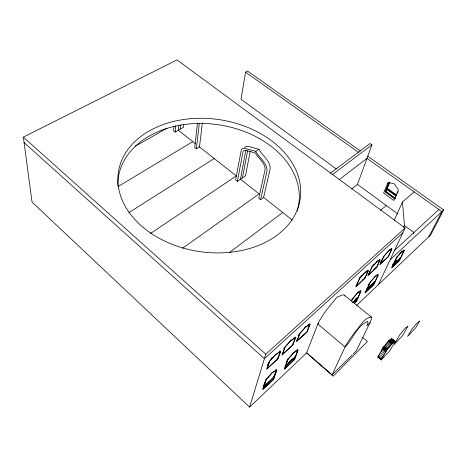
<?xml version="1.0" encoding="UTF-8"?>
<svg xmlns="http://www.w3.org/2000/svg" width="467" height="467" viewBox="0 0 467 467"><rect width="100%" height="100%" fill="white"/><g stroke="black" fill="none" stroke-linecap="round" stroke-linejoin="round"><path stroke-width="0.7" d="M173.934 126.528L173.59 130.813L175.195 132.079L183.513 127.263L183.782 124.42M381.2 359.929L389.846 350.787L394.983 341.511L391.971 343.77L386.775 350.063L381.2 359.929L377.867 357.15L382.619 348.376C385.754 345.685 390.365 334.045 394.983 341.511M175.195 132.079L175.72 125.676M178.779 125.273L178.33 130.27L195.62 143.859M180.42 129.055L180.799 124.794M197.483 122.92L194.727 147.537L196.379 148.845L199.485 146.942L202.345 122.879M196.379 148.845L199.298 123.346M360.454 151.022L247.539 71.048L245.549 72.157L241.019 99.243L336.24 168.891M260.574 199.707L267.048 170.817C267.247 162.872 259.109 157.793 255.723 151.366L245.303 148.506L242.326 148.646L241.363 149.498L235.631 179.976L237.388 181.359L243.109 151.203L244.912 150.292L246.202 150.456L255.396 152.995C258.193 158.5 265.233 162.714 265.133 169.433L258.765 198.277L260.574 199.707L263.598 197.541L270.189 168.657C270.411 160.736 262.285 155.674 258.916 149.265L248.497 146.451L245.514 146.597L244.545 147.449M245.905 150.065L240.441 179.287L237.388 181.359M247.592 150.841L242.443 177.933L245.467 175.89L250.265 151.045M249.576 407.113L265.793 354.196L405.128 227.989L177.005 59.887L23.35 137.123L32.06 202.088L249.576 407.113L306.533 352.982L333.204 376.186L367.43 341.511L362.433 337.372M267.317 365.935L268.134 363.361M268.309 362.801L268.478 362.275M262.851 388.211L263.265 388.912L273.376 379.362L274.135 377.126L273.644 376.682M263.201 387.12L263.487 386.238L265.011 384.808M264.199 384.037L263.697 385.602L264.194 386.057L274.357 376.484L276.341 370.629A1.961 0.414 -49.5 0 0 276.143 370.366L272.039 372.987L266.85 378.807M265.466 380.12L265.56 379.823M263.265 388.912L263.983 386.694L274.135 377.126M264.194 386.057L266.114 380.156A1.979 0.42 -49.3 0 1 266.692 379.227L268.286 377.377M280.037 350.945L279.517 352.503L280.048 352.97M277.661 358.084L277.842 357.524M275.781 370.372L275.845 370.179A1.961 0.414 -49.5 0 0 275.781 369.893M274.421 375.281L274.981 373.623M275.956 370.751L276.295 369.741A2.65 0.56 -49.5 0 0 276.324 369.613M283.691 348.674L283.872 348.137M367.798 270.486L367.78 270.171M294.992 337.337L295.045 336.952M292.5 344.377L292.698 343.817M294.397 339.013L295.016 339.2M286.452 362.042L286.674 361.423M286.948 360.647L287.287 359.695M295.208 357.273L285.565 366.356L284.759 368.615L294.368 359.543L295.208 357.273L294.718 356.841M285.798 365.708L287.946 359.701A1.915 0.403 -49.9 0 1 288.524 358.784L293.69 352.743L297.491 350.373A1.903 0.397 -50 0 1 297.648 350.664L295.448 356.619L285.798 365.708L285.308 365.27M298.576 334.991L298.775 334.454M379.724 259.418L379.309 260.358M351.709 188.907L357.43 184.389L371.936 144.869L370.016 143.532L330.63 172.988M309.592 323.835L309.288 324.647M295.506 355.445L295.261 356.117L295.751 356.549M297.205 350.845L297.584 349.818A2.569 0.537 -50 0 0 297.631 349.579M308.897 325.692L309.516 325.861M389.052 182.258L385.1 191.803L394.889 198.919M385.643 190.962L385.508 191.668L395.088 198.603L395.38 198.352M387.067 187.53L388.299 184.558M385.649 191.779L386.67 189.316L396.15 196.152M386.962 188.61L387.26 188.364L396.752 195.2L396.454 195.451L386.962 188.61L389.606 182.229M386.559 190.046L385.946 191.528L395.339 198.317M387.26 188.364L389.77 182.311M395.088 198.603L395.31 198.078M396.454 195.451L396.617 195.078M397.399 193.268L398.147 191.552M351.435 300.929L351.925 299.82A2.37 0.467 -51.3 0 1 352.953 298.232M351.715 300.789L352.351 299.353A1.751 0.344 -51.3 0 1 352.924 298.466L357.582 293.002L360.547 291.32A1.74 0.339 -51.4 0 1 360.582 291.694L357.845 297.847L352.708 302.686M364.517 277.929L364.768 277.345M360.378 291.175L360.471 290.953A2.347 0.461 -51.4 0 0 360.559 290.702M354.29 302.966L356.496 300.882L357.541 298.524L357.074 298.15L353.992 301.046M394.253 220.29L402.443 202.007L414.147 191.873M368.177 285.366L368.842 283.907M374.645 282.407L366.805 289.797L365.731 292.161L373.547 284.777L374.645 282.407L374.178 282.045M366.648 288.746L367.115 289.114L369.975 282.839A1.71 0.327 -51.7 0 1 370.547 281.963L370.646 281.834M380.815 261.351L381.44 259.985M377.605 275.045L377.71 274.824A2.294 0.438 -51.8 0 0 377.815 274.392M373.32 284.327L373.658 283.586M377.213 275.892L377.569 276.499M391.463 248.718L391.077 249.553M371.446 317.169L343.916 294.864L342.334 294.998L336.911 297.21L325.464 311.343L319.685 320.263L317.829 323.993L306.638 352.713L332.107 374.867L345.598 345.872L349.818 338.972L355.469 331.348C360.302 326.451 363.63 318.068 371.195 316.976L371.58 318.529L370.068 322.633L356.198 350.951L353.122 354.004M403.581 227.517L404.486 225.579L402.443 202.007M378.41 284.672L405.128 227.989M400.458 258.082L393.167 264.952L392.023 267.334L399.297 260.463L400.458 258.082L400.003 257.737M393.039 263.913L393.5 264.264L396.547 257.942A1.652 0.304 -52.2 0 1 397.113 257.078L398.409 255.391M403.278 251.012L403.377 250.808A1.64 0.304 -52.3 0 0 403.412 250.388L403.266 250.458M402.192 253.237L402.466 252.67M403.184 251.561L403.704 250.487A2.218 0.409 -52.3 0 0 403.838 250.043M413.301 233.809L413.931 232.525L404.486 225.579M428.91 236.676L441.905 211.58L366.974 158.377L339.322 179.532M367.582 156.077L443.65 209.952L430.621 235.047L356.578 305.418M391.352 339.328L391.579 338.721M266.645 379.041A2.679 0.572 -49.3 0 0 265.612 380.698L262.723 389.63L273.65 379.321L276.797 370.191A2.65 0.56 -49.5 0 0 276.522 369.841L272.15 372.613L268.186 377.266M372.071 266.89L367.798 275.723L376.711 267.492L380.185 259.576L376.711 261.736L371.872 267.34L368.323 275.034L376.565 267.41L379.741 260.411C378.212 260.137 374.581 264.1 373.326 265.711M384.119 256.027L380.278 263.983L388.258 256.605L391.527 249.588C389.583 249.407 385.952 254.042 384.248 255.887M285.349 346.724L282.401 354.453L292.663 344.967L295.109 337.95L290.597 340.957L285.5 346.561M398.398 255.577L401.433 251.993L403.873 250.738A1.64 0.298 -52.3 0 1 403.838 251.158L400.791 257.393L393.5 264.264M397.341 256.634L397.172 256.827A2.236 0.414 -52.2 0 0 396.156 258.362L391.55 267.953L399.408 260.545L404.165 250.837A2.218 0.409 -52.3 0 0 404.218 250.277L401.62 251.59L397.324 256.821M353.128 298.028L357.751 292.605L360.903 290.83A2.353 0.461 -51.4 0 1 360.95 291.338L356.747 300.777L354.138 303.299M370.763 281.519L375.246 276.248L378.171 274.66A2.294 0.438 -51.8 0 1 378.177 275.191L373.688 284.835L365.241 292.797L369.566 283.288A2.312 0.444 -51.7 0 1 370.588 281.718M370.769 281.694L375.071 276.645L377.821 275.139A1.699 0.321 -51.8 0 1 377.826 275.53L374.96 281.729L367.115 289.114M288.694 358.352L293.819 352.363L297.864 349.853A2.569 0.537 -50 0 1 298.08 350.25L294.613 359.526L284.228 369.315L287.462 360.226A2.598 0.543 -49.9 0 1 288.495 358.586M360.682 276.511L361.481 275.629M372.829 265.326L373.606 264.462M372.24 266.704L373.367 265.466M360.034 277.019L359.625 277.462L360.098 277.836M270.93 358.744L271.876 357.71M377.867 357.15L378.381 356.625M332.107 374.867L352.095 355.019M370.068 322.633L366.823 325.791L367.943 322.656L367.628 321.5C356.619 325.978 353.192 339.2 345.037 346.952L317.829 323.993L318.838 323.082M364.867 292.354L365.282 291.968M365.912 291.373L366.665 290.661M355.831 298.921L356.858 297.952M290.007 361.061L291.583 359.578M354.424 300.444L357.057 297.969M394.136 263.067L396.787 260.58M288.121 363.052L293.194 358.277M368.953 286.966L373.658 282.535M393.232 264.112L397.399 260.189M352.924 302.879L357.541 298.524M390.143 259.78L443.65 209.952M277.118 358.633L277.573 358.218M296.206 341.009L296.726 340.525M373.688 269.453L374.505 268.694M375.27 267.994L375.871 267.433M381.206 262.512L382.006 261.771M356.461 285.419L357.284 284.654M362.661 279.692L363.443 278.962M393.879 251.053L438.904 209.455M402.887 232.747L264.41 358.709L24.08 142.569M380.716 210.203L386.267 205.48M332.019 174.874L371.936 144.869M229.641 252.39L282.693 212.473M182.539 248.263L259.132 193.91L240.464 179.2L242.484 177.834M293.603 338.055L294.099 337.705M308.22 324.658L308.693 324.326M308.74 325.102L305.371 327.402L299.937 333.444L297.164 340.811L307.064 331.658L309.411 324.629M367.249 270.72L365.597 271.823M150.549 233.436L236.325 175.936L198.989 146.515M391.603 248.911L392.023 248.829L388.386 256.692L379.764 264.661L383.553 256.558L388.661 250.779L391.603 248.911L391.13 248.52M290.188 340.414L290.719 340.064M255.723 151.366L258.916 149.265M390.476 249.232L389.466 249.892M304.963 326.882L305.465 326.556M377.587 260.779L376.507 261.467M295.716 350.752L296.317 350.367M128.904 212.637L214.23 158.529M118.028 186.584L192.813 141.647M358.533 291.834L359.07 291.519M376.857 275.045L375.923 275.577M135.377 146.183L166.988 128.168M357.512 292.406L357.996 292.138M402.14 251.071L401.696 251.299L402.163 251.649M245.549 72.157L358.557 152.4M386.396 188.668L396.15 195.691M357.43 184.389L397.837 213.944M403.412 250.388L403.873 250.738M392.549 264.567L393.167 264.952M379.321 259.354L379.817 259.734M371.802 266.243L372.304 266.634M374.68 281.379L375.141 281.747M263.411 197.278L292.371 220.103M366.338 289.423L366.805 289.797M366.146 289.412L366.613 289.785M359.958 292.108L360.436 292.494M357.582 297.473L358.049 297.853M357.372 297.473L357.845 297.847M356.023 300.503L356.496 300.882M391.486 338.727L394.977 341.57M391.428 338.762L394.954 341.646M391.27 338.884L394.907 341.751M390.943 339.147L394.335 341.908M390.5 339.491L393.903 342.264M390.009 339.883L393.407 342.655M389.507 340.268L392.916 343.047M389.069 340.606L392.478 343.391M388.737 340.846L392.152 343.636M388.556 340.98L391.971 343.77M388.141 341.494L391.55 344.284M387.493 342.276L390.908 345.072M386.705 343.227L390.12 346.024M385.865 344.237L389.274 347.039M385.053 345.206L388.462 348.008M384.364 346.029L387.773 348.837M383.886 346.602L387.295 349.409M383.705 346.818L387.114 349.62M383.535 347.034L386.945 349.841M383.366 347.255L386.775 350.063M383.209 347.466L386.618 350.273M383.063 347.67L386.472 350.478M382.934 347.868L386.337 350.676M382.812 348.049L386.215 350.857M382.707 348.219L386.11 351.026M382.619 348.376L386.022 351.184M382.45 348.68L385.853 351.488M381.953 349.596L385.351 352.398M381.224 350.945L384.61 353.741M380.377 352.521L383.746 355.311M379.508 354.12L382.864 356.905M378.731 355.55L382.076 358.335M378.153 356.625L381.486 359.403M377.961 357.062L381.294 359.835M298.133 335.405L298.652 335.855M296.808 351.914L297.304 352.346M293.883 359.117L294.368 359.543M285.074 365.918L285.565 366.356M23.35 137.123L265.793 354.196M275.6 371.808L276.096 372.257M274.193 375.941L274.689 376.39M273.86 376.04L274.357 376.484M273.16 378.877L273.65 379.321M272.886 378.918L273.376 379.362M264.456 382.251L264.958 382.712M263.487 386.238L263.983 386.694M263.137 386.349L263.633 386.804M344.232 295.115L344.553 295.996M117.853 185.481A91.17 66.618 8.2 0 1 217.861 124.671A91.17 66.618 8.2 0 1 297.181 210.991M351.867 298.968A1.751 0.344 -51.3 0 1 352.025 298.693M287.9 358.51A1.915 0.403 -49.8 0 1 288.022 358.341M265.945 379.111A1.979 0.42 -49.3 0 1 266.062 378.941M396.238 257.317A1.652 0.304 -52.2 0 1 396.43 257.025M310.135 324.104L307.298 331.669L296.598 341.552L299.849 333.292L305.506 327.011L310.135 324.104M407.872 326.264L402.595 335.65L394.271 344.424L399.986 334.465L405.047 328.324L407.872 326.264M280.101 351.82L277.807 358.703L267.165 368.539L269.704 361.16L275.332 354.955L280.101 351.82M280.585 351.318L278.093 358.679L266.581 369.304L269.477 361.178L275.448 354.57L280.585 351.318M367.908 271.123L364.733 278.35L356.216 286.224L359.666 278.548L364.441 273.23L367.908 271.123M368.317 270.667L364.89 278.42L355.685 286.919L359.537 278.495L364.61 272.827L368.317 270.667M419.564 321.109L415.665 327.816L407.592 336.398L411.912 329.136L416.546 323.666L419.564 321.109M295.593 337.53L292.926 344.961L281.829 355.206L284.911 347.01L290.719 340.566L295.593 337.53M387.546 183.496L383.605 193.046L393.815 200.477L398.164 190.606A2.061 1.43 48.2 0 0 398.036 189.24L394.189 183.764L388.789 182.527A2.049 1.419 49 0 0 387.686 183.152L387.546 183.496M150.514 232.934A91.888 66.705 8.3 0 0 299.341 203.343A91.888 66.705 8.3 0 0 178.015 120.463A91.888 66.705 8.3 0 0 150.514 232.934"/></g></svg>
